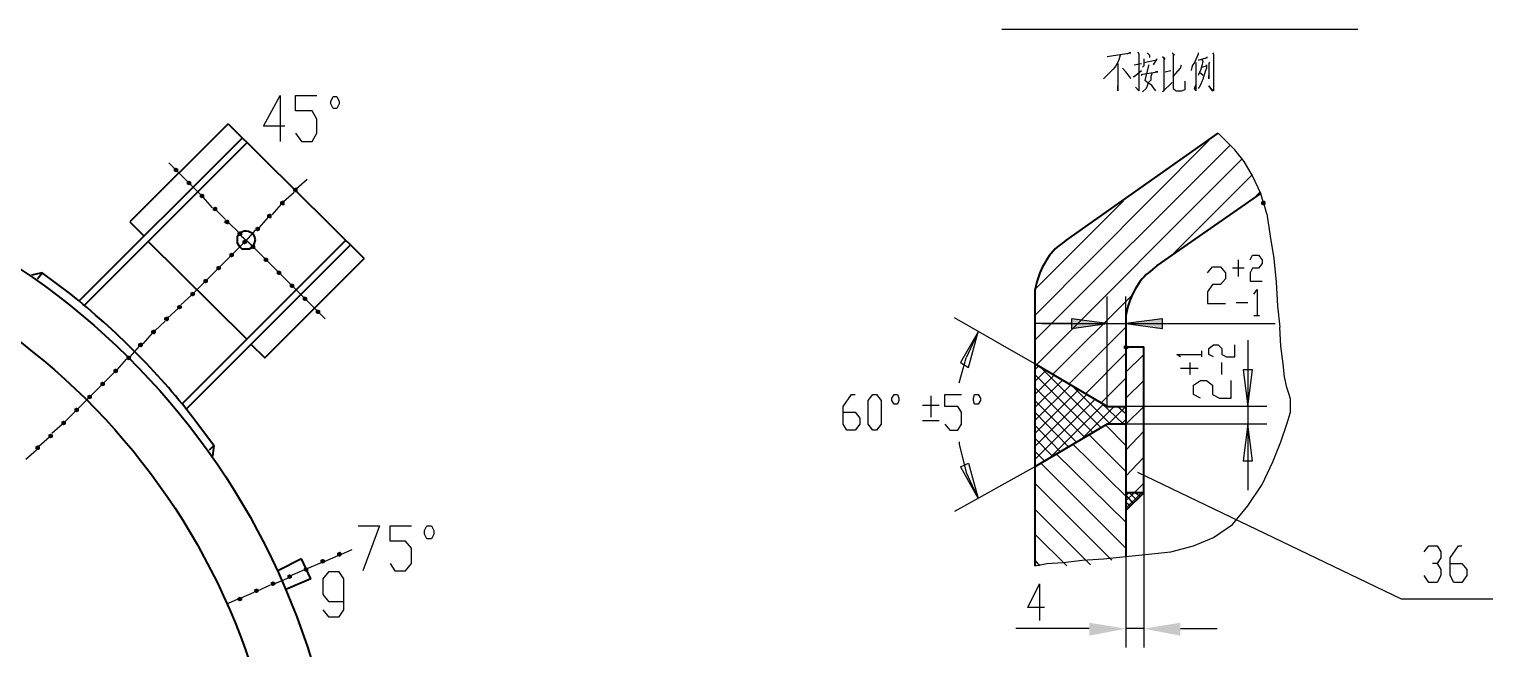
# Model space of a CAD drawing. Header units: millimetres. Extents: x 0 to 822, y 14 to 1153.
# Drawn here: x 317 to 539.6, y 308.3 to 402.6 of the extents above; entities that cross this region are included whole.
import ezdxf

# ---------------------------------------------------------------- set-up
doc = ezdxf.new("R2010")
doc.units = ezdxf.units.MM
doc.layers.add('1', color=7, linetype='Continuous')

msp = doc.modelspace()

# ---------------------------------------------------------------- hatches: boundary and pattern name
h = msp.add_hatch(color=0)
h.dxf.hatch_style = 2
h.paths.add_polyline_path([(339.3, 380.841732), (338.94, 381.021732), (338.94, 381.381732), (339.3, 381.561732), (339.66, 381.381732), (339.66, 381.021732)])
h = msp.add_hatch(color=0)
h.dxf.hatch_style = 2
h.paths.add_polyline_path([(341.28, 378.861732), (340.92, 379.041732), (340.92, 379.401732), (341.28, 379.581732), (341.64, 379.401732), (341.64, 379.041732)])
h = msp.add_hatch(color=0)
h.dxf.hatch_style = 2
h.paths.add_polyline_path([(343.26, 376.881732), (342.9, 377.061732), (342.9, 377.421732), (343.26, 377.601732), (343.62, 377.421732), (343.62, 377.061732)])
h = msp.add_hatch(color=0)
h.dxf.hatch_style = 2
h.paths.add_polyline_path([(355.5, 375.801732), (355.14, 375.981732), (355.14, 376.341732), (355.5, 376.521732), (355.68, 376.521732), (355.86, 376.341732), (355.86, 375.981732), (355.68, 375.801732)])
h = msp.add_hatch(color=0)
h.dxf.hatch_style = 2
h.paths.add_polyline_path([(357.48, 377.781732), (357.12, 377.961732), (357.12, 378.321732), (357.48, 378.501732), (357.66, 378.501732), (357.84, 378.321732), (357.84, 377.961732), (357.66, 377.781732)])
h = msp.add_hatch(color=0)
h.dxf.hatch_style = 2
h.paths.add_polyline_path([(504.72, 375.801732), (504.36, 375.981732), (504.36, 376.341732), (504.72, 376.521732), (504.9, 376.521732), (505.08, 376.341732), (505.08, 375.981732), (504.9, 375.801732)])
h = msp.add_hatch(color=0)
h.dxf.hatch_style = 2
h.paths.add_polyline_path([(345.24, 374.901732), (344.88, 375.081732), (344.88, 375.441732), (345.24, 375.621732), (345.6, 375.441732), (345.6, 375.081732)])
h = msp.add_hatch(color=0)
h.dxf.hatch_style = 2
h.paths.add_polyline_path([(353.52, 373.821732), (353.16, 374.001732), (353.16, 374.361732), (353.52, 374.541732), (353.7, 374.541732), (353.88, 374.361732), (353.88, 374.001732), (353.7, 373.821732)])
h = msp.add_hatch(color=0)
h.dxf.hatch_style = 2
h.paths.add_polyline_path([(347.04, 372.921732), (346.68, 373.101732), (346.68, 373.461732), (347.04, 373.641732), (347.22, 373.641732), (347.4, 373.461732), (347.4, 373.101732), (347.22, 372.921732)])
h = msp.add_hatch(color=0)
h.dxf.hatch_style = 2
h.paths.add_polyline_path([(351.72, 371.841732), (351.36, 372.021732), (351.36, 372.381732), (351.72, 372.561732), (352.08, 372.381732), (352.08, 372.021732)])
h = msp.add_hatch(color=0)
h.dxf.hatch_style = 2
h.paths.add_polyline_path([(349.02, 371.121732), (348.66, 371.301732), (348.66, 371.661732), (349.02, 371.841732), (349.2, 371.841732), (349.38, 371.661732), (349.38, 371.301732), (349.2, 371.121732)])
h = msp.add_hatch(color=0)
h.dxf.hatch_style = 2
h.paths.add_polyline_path([(349.74, 369.861732), (349.38, 370.041732), (349.38, 370.401732), (349.74, 370.581732), (350.1, 370.401732), (350.1, 370.041732)])
h = msp.add_hatch(color=0)
h.dxf.hatch_style = 2
h.paths.add_polyline_path([(351, 369.141732), (350.64, 369.321732), (350.64, 369.681732), (351, 369.861732), (351.18, 369.861732), (351.36, 369.681732), (351.36, 369.321732), (351.18, 369.141732)])
h = msp.add_hatch(color=0)
h.dxf.hatch_style = 2
h.paths.add_polyline_path([(347.76, 367.881732), (347.4, 368.061732), (347.4, 368.421732), (347.76, 368.601732), (348.12, 368.421732), (348.12, 368.061732)])
h = msp.add_hatch(color=0)
h.dxf.hatch_style = 2
h.paths.add_polyline_path([(352.98, 367.161732), (352.62, 367.341732), (352.62, 367.701732), (352.98, 367.881732), (353.34, 367.701732), (353.34, 367.341732)])
h = msp.add_hatch(color=0)
h.dxf.hatch_style = 2
h.paths.add_polyline_path([(345.78, 365.901732), (345.42, 366.081732), (345.42, 366.441732), (345.78, 366.621732), (346.14, 366.441732), (346.14, 366.081732)])
h = msp.add_hatch(color=0)
h.dxf.hatch_style = 2
h.paths.add_polyline_path([(354.96, 365.181732), (354.6, 365.361732), (354.6, 365.721732), (354.96, 365.901732), (355.32, 365.721732), (355.32, 365.361732)])
h = msp.add_hatch(color=0)
h.dxf.hatch_style = 2
h.paths.add_polyline_path([(343.8, 363.921732), (343.44, 364.101732), (343.44, 364.461732), (343.8, 364.641732), (344.16, 364.461732), (344.16, 364.101732)])
h = msp.add_hatch(color=0)
h.dxf.hatch_style = 2
h.paths.add_polyline_path([(356.94, 363.201732), (356.58, 363.381732), (356.58, 363.741732), (356.94, 363.921732), (357.3, 363.741732), (357.3, 363.381732)])
h = msp.add_hatch(color=0)
h.dxf.hatch_style = 2
h.paths.add_polyline_path([(341.82, 361.941732), (341.46, 362.121732), (341.46, 362.481732), (341.82, 362.661732), (342.18, 362.481732), (342.18, 362.121732)])
h = msp.add_hatch(color=0)
h.dxf.hatch_style = 2
h.paths.add_polyline_path([(358.92, 361.221732), (358.56, 361.401732), (358.56, 361.761732), (358.92, 361.941732), (359.28, 361.761732), (359.28, 361.401732)])
h = msp.add_hatch(color=0)
h.dxf.hatch_style = 2
h.paths.add_polyline_path([(337.86, 358.161732), (337.5, 358.341732), (337.5, 358.701732), (337.86, 358.881732), (338.04, 358.881732), (338.22, 358.701732), (338.22, 358.341732), (338.04, 358.161732)])
h = msp.add_hatch(color=0)
h.dxf.hatch_style = 2
h.paths.add_polyline_path([(339.84, 359.961732), (339.48, 360.141732), (339.48, 360.501732), (339.84, 360.681732), (340.2, 360.501732), (340.2, 360.141732)])
h = msp.add_hatch(color=0)
h.dxf.hatch_style = 2
h.paths.add_polyline_path([(360.9, 359.241732), (360.54, 359.421732), (360.54, 359.781732), (360.9, 359.961732), (361.26, 359.781732), (361.26, 359.421732)])
h = msp.add_hatch(color=0)
h.dxf.hatch_style = 2
h.paths.add_polyline_path([(475.56, 358.701732), (475.56, 356.901732), (480.96, 357.801732)])
h = msp.add_hatch(color=0)
h.dxf.hatch_style = 2
h.paths.add_polyline_path([(489.42, 358.701732), (489.42, 356.901732), (483.84, 357.801732)])
h = msp.add_hatch(color=0)
h.dxf.hatch_style = 2
h.paths.add_polyline_path([(335.88, 356.181732), (335.52, 356.361732), (335.52, 356.721732), (335.88, 356.901732), (336.06, 356.901732), (336.24, 356.721732), (336.24, 356.361732), (336.06, 356.181732)])
h = msp.add_hatch(color=0)
h.dxf.hatch_style = 2
h.paths.add_polyline_path([(333.9, 354.201732), (333.54, 354.381732), (333.54, 354.741732), (333.9, 354.921732), (334.08, 354.921732), (334.26, 354.741732), (334.26, 354.381732), (334.08, 354.201732)])
h = msp.add_hatch(color=0)
h.dxf.hatch_style = 2
h.paths.add_polyline_path([(483.84, 353.841732), (483.48, 354.021732), (483.48, 354.381732), (483.84, 354.561732), (484.2, 354.381732), (484.2, 354.021732)])
h = msp.add_hatch(color=0)
h.dxf.hatch_style = 2
h.paths.add_polyline_path([(332.1, 352.221732), (331.74, 352.401732), (331.74, 352.761732), (332.1, 352.941732), (332.46, 352.761732), (332.46, 352.401732)])
h = msp.add_hatch(color=0)
h.dxf.hatch_style = 2
h.paths.add_polyline_path([(330.12, 350.241732), (329.76, 350.421732), (329.76, 350.781732), (330.12, 350.961732), (330.48, 350.781732), (330.48, 350.421732)])
h = msp.add_hatch(color=0)
h.dxf.hatch_style = 2
h.paths.add_polyline_path([(328.14, 348.261732), (327.78, 348.441732), (327.78, 348.801732), (328.14, 348.981732), (328.5, 348.801732), (328.5, 348.441732)])
h = msp.add_hatch(color=0)
h.dxf.hatch_style = 2
h.paths.add_polyline_path([(326.16, 346.281732), (325.8, 346.461732), (325.8, 346.821732), (326.16, 347.001732), (326.52, 346.821732), (326.52, 346.461732)])
h = msp.add_hatch(color=0)
h.dxf.hatch_style = 2
h.paths.add_polyline_path([(322.2, 342.321732), (321.84, 342.501732), (321.84, 342.861732), (322.2, 343.041732), (322.56, 342.861732), (322.56, 342.501732)])
h = msp.add_hatch(color=0)
h.dxf.hatch_style = 2
h.paths.add_polyline_path([(324.18, 344.301732), (323.82, 344.481732), (323.82, 344.841732), (324.18, 345.021732), (324.54, 344.841732), (324.54, 344.481732)])
h = msp.add_hatch(color=0)
h.dxf.hatch_style = 2
h.paths.add_polyline_path([(320.22, 340.341732), (319.86, 340.521732), (319.86, 340.881732), (320.22, 341.061732), (320.58, 340.881732), (320.58, 340.521732)])
h = msp.add_hatch(color=0)
h.dxf.hatch_style = 2
h.paths.add_polyline_path([(318.24, 338.541732), (317.88, 338.721732), (317.88, 339.081732), (318.24, 339.261732), (318.42, 339.261732), (318.6, 339.081732), (318.6, 338.721732), (318.42, 338.541732)])
h = msp.add_hatch(color=0)
h.dxf.hatch_style = 2
h.paths.add_polyline_path([(364.14, 322.341732), (363.78, 322.521732), (363.78, 322.881732), (364.14, 323.061732), (364.32, 323.061732), (364.5, 322.881732), (364.5, 322.521732), (364.32, 322.341732)])
h = msp.add_hatch(color=0)
h.dxf.hatch_style = 2
h.paths.add_polyline_path([(359.1, 320.001732), (358.74, 320.181732), (358.74, 320.541732), (359.1, 320.721732), (359.46, 320.541732), (359.46, 320.181732)])
h = msp.add_hatch(color=0)
h.dxf.hatch_style = 2
h.paths.add_polyline_path([(361.62, 321.261732), (361.26, 321.441732), (361.26, 321.801732), (361.62, 321.981732), (361.98, 321.801732), (361.98, 321.441732)])
h = msp.add_hatch(color=0)
h.dxf.hatch_style = 2
h.paths.add_polyline_path([(354.06, 317.841732), (353.7, 318.021732), (353.7, 318.381732), (354.06, 318.561732), (354.42, 318.381732), (354.42, 318.021732)])
h = msp.add_hatch(color=0)
h.dxf.hatch_style = 2
h.paths.add_polyline_path([(356.58, 318.921732), (356.22, 319.101732), (356.22, 319.461732), (356.58, 319.641732), (356.94, 319.461732), (356.94, 319.101732)])
h = msp.add_hatch(color=0)
h.dxf.hatch_style = 2
h.paths.add_polyline_path([(349.02, 315.501732), (348.66, 315.681732), (348.66, 316.041732), (349.02, 316.221732), (349.38, 316.041732), (349.38, 315.681732)])
h = msp.add_hatch(color=0)
h.dxf.hatch_style = 2
h.paths.add_polyline_path([(351.54, 316.761732), (351.18, 316.941732), (351.18, 317.301732), (351.54, 317.481732), (351.9, 317.301732), (351.9, 316.941732)])
h = msp.add_hatch(color=0)
h.dxf.hatch_style = 2
h.paths.add_polyline_path([(478.26, 312.261732), (478.26, 310.281732), (483.84, 311.361732)])
h = msp.add_hatch(color=0)
h.dxf.hatch_style = 2
h.paths.add_polyline_path([(492.12, 312.261732), (492.12, 310.281732), (486.54, 311.361732)])

# ---------------------------------------------------------------- linework, layer by layer
at = {"layer": '1', "color": 0, "lineweight": 25}
for points in [[(464.94, 402.621732), (519.12, 402.621732)], [(480.96, 398.481732), (484.56, 399.021732), (484.38, 399.021732), (484.02, 398.841732)], [(485.64, 399.201732), (485.82, 398.841732), (485.82, 398.841732), (485.82, 393.621732), (485.82, 393.261732), (485.82, 393.261732), (485.28, 393.801732), (485.82, 393.261732)], [(487.08, 399.021732), (487.44, 398.661732), (487.44, 398.481732), (487.44, 398.301732)], [(490.86, 399.021732), (491.22, 398.661732), (491.04, 398.841732), (491.04, 393.621732), (491.22, 393.441732), (491.4, 393.261732), (491.76, 393.261732), (492.3, 393.261732), (492.84, 393.441732), (492.84, 393.441732), (492.84, 394.701732)], [(494.82, 399.021732), (494.82, 398.841732), (494.28, 397.581732), (493.92, 397.041732), (493.74, 396.321732)], [(496.98, 399.021732), (497.16, 398.841732), (497.16, 398.661732), (497.16, 393.261732), (496.98, 393.261732), (496.44, 393.981732), (496.98, 393.261732), (497.16, 393.441732)], [(482.58, 397.401732), (482.58, 397.041732), (482.58, 393.441732), (482.58, 393.261732), (482.58, 393.621732), (482.58, 393.981732)], [(484.56, 395.061732), (484.38, 395.421732), (483.84, 396.141732), (483.3, 396.681732)], [(485.1, 397.221732), (486.18, 397.401732)], [(486.54, 398.121732), (486.54, 397.581732), (486.54, 397.221732), (486.54, 397.041732), (486.36, 396.861732)], [(486.54, 397.581732), (488.52, 397.941732), (488.52, 398.121732), (487.98, 397.221732)], [(489.42, 398.481732), (489.78, 398.121732), (489.6, 398.301732), (489.6, 393.261732), (489.42, 393.081732), (490.86, 394.521732)], [(491.04, 395.421732), (492.12, 396.681732), (492.3, 397.221732)], [(494.46, 397.581732), (494.46, 393.261732), (494.28, 393.621732), (494.28, 393.621732), (494.46, 394.161732)], [(494.82, 397.941732), (495, 397.941732), (495, 397.941732), (496.26, 398.301732), (496.08, 398.301732), (495.9, 398.121732)], [(495.36, 397.941732), (495.54, 397.761732), (495.36, 397.041732), (495.18, 396.321732), (495, 395.961732), (494.82, 395.601732)], [(496.44, 397.581732), (496.62, 397.581732), (496.44, 397.401732), (496.44, 395.061732), (496.44, 395.601732)], [(484.92, 395.421732), (485.1, 395.421732), (486.18, 396.321732)], [(486.18, 395.781732), (486.18, 395.601732), (486.36, 395.781732), (488.7, 396.141732), (488.52, 396.141732), (488.34, 396.141732)], [(487.8, 395.961732), (487.62, 395.421732), (487.62, 394.881732), (487.26, 394.521732), (487.08, 393.981732), (486.9, 393.621732), (486.36, 393.081732)], [(489.78, 396.141732), (490.68, 396.321732)], [(495, 396.141732), (495.36, 395.781732), (495.54, 395.601732)], [(355.86, 387.861732), (352.62, 387.861732), (355.14, 392.541732), (355.14, 385.521732)], [(357.48, 386.781732), (358.38, 385.521732), (360, 385.521732), (360.72, 386.781732), (360.72, 388.941732), (360, 390.201732), (357.48, 390.201732), (357.48, 392.541732), (360.72, 392.541732)], [(363.78, 392.361732), (364.14, 391.641732), (364.14, 391.281732), (363.78, 390.561732), (363.24, 390.561732), (362.88, 391.281732), (362.88, 391.641732), (363.24, 392.361732), (363.78, 392.361732)], [(469.98, 359.061732), (496.44, 385.701732)], [(498.96, 385.701732), (497.88, 386.781732)], [(501.84, 382.461732), (500.4, 384.261732), (498.96, 385.701732)], [(469.98, 355.281732), (499.68, 384.981732)], [(339.12, 381.381732), (338.22, 382.281732)], [(341.1, 379.401732), (339.48, 381.021732)], [(501.48, 382.821732), (470.16, 351.501732)], [(504.36, 377.601732), (503.1, 380.301732), (501.84, 382.461732)], [(343.08, 377.421732), (341.46, 379.041732)], [(359.28, 379.761732), (357.66, 378.321732)], [(490.68, 368.061732), (503.1, 380.481732)], [(344.88, 375.441732), (343.44, 377.061732)], [(357.3, 377.781732), (355.68, 376.341732)], [(470.16, 363.201732), (483.48, 376.521732)], [(503.64, 377.241732), (504.18, 377.781732)], [(504.72, 376.341732), (504.36, 377.601732)], [(346.86, 373.641732), (345.42, 375.081732)], [(355.32, 375.981732), (353.88, 374.361732)], [(505.26, 374.541732), (504.9, 375.801732)], [(505.26, 374.541732), (505.8, 371.121732), (506.34, 367.701732)], [(348.84, 371.661732), (347.4, 373.101732)], [(351.36, 372.021732), (349.92, 370.401732)], [(353.34, 374.001732), (351.9, 372.381732)], [(349.56, 370.041732), (347.94, 368.421732)], [(350.82, 369.681732), (349.2, 371.121732)], [(347.58, 368.061732), (345.96, 366.441732)], [(352.8, 367.701732), (351.18, 369.321732)], [(500.94, 365.001732), (500.94, 367.521732)], [(502.74, 367.521732), (503.1, 368.241732), (504, 368.241732), (504.54, 367.521732), (504.54, 366.981732), (504, 366.261732), (503.1, 366.261732), (502.74, 365.541732), (502.74, 364.281732), (504.54, 364.281732)], [(506.34, 367.701732), (506.7, 364.101732), (506.88, 360.501732), (507.24, 357.261732)], [(345.6, 366.081732), (343.98, 364.461732)], [(354.78, 365.721732), (353.16, 367.341732)], [(356.76, 363.741732), (355.14, 365.361732)], [(496.26, 365.541732), (496.98, 366.441732), (498.24, 366.441732), (498.96, 365.541732), (498.96, 364.641732), (498.24, 363.741732), (496.98, 363.741732), (496.26, 362.661732), (496.26, 360.861732), (498.96, 360.861732)], [(501.84, 366.261732), (500.04, 366.261732)], [(343.62, 364.101732), (342, 362.481732)], [(358.74, 361.761732), (357.12, 363.381732)], [(503.28, 362.301732), (503.82, 363.021732), (503.82, 359.061732)], [(341.64, 362.121732), (340.02, 360.681732)], [(360.72, 359.781732), (359.1, 361.401732)], [(484.92, 362.301732), (472.68, 350.061732)], [(480.96, 345.201732), (480.96, 361.941732)], [(483.84, 356.361732), (483.84, 361.941732)], [(500.58, 361.041732), (502.38, 361.041732)], [(339.66, 360.141732), (338.04, 358.701732)], [(361.98, 358.521732), (361.08, 359.421732)], [(469.98, 351.681732), (457.74, 358.701732)], [(475.56, 357.081732), (480.96, 357.801732), (475.56, 358.521732), (475.56, 357.081732)], [(480.96, 345.201732), (480.96, 360.501732)], [(483.84, 345.201732), (483.84, 360.501732)], [(489.42, 358.521732), (483.84, 357.801732), (489.42, 357.081732), (489.42, 358.521732)], [(503.28, 359.061732), (504.18, 359.061732)], [(335.7, 356.361732), (334.26, 354.741732)], [(337.68, 358.161732), (336.06, 356.721732)], [(461.34, 356.541732), (458.64, 351.861732)], [(461.34, 356.541732), (459.54, 352.581732)], [(459.9, 351.141732), (461.34, 356.541732)], [(475.56, 357.801732), (469.98, 357.801732)], [(471.06, 357.801732), (504.36, 357.801732)], [(483.84, 357.261732), (475.2, 348.621732)], [(480.96, 357.801732), (483.84, 357.801732)], [(489.42, 357.801732), (506.52, 357.801732)], [(507.42, 354.381732), (507.24, 357.261732)], [(333.72, 354.381732), (332.28, 352.761732)], [(497.16, 352.761732), (496.44, 353.121732), (496.44, 354.021732), (497.16, 354.561732), (497.88, 354.561732), (498.42, 354.021732), (498.42, 353.121732), (499.14, 352.761732), (500.4, 352.761732), (500.4, 354.561732)], [(502.38, 355.281732), (502.38, 332.421732)], [(507.96, 349.701732), (507.78, 351.681732), (507.42, 354.381732)], [(331.74, 352.401732), (330.3, 350.781732)], [(458.46, 348.801732), (459.54, 352.581732)], [(458.64, 351.861732), (459.9, 351.141732)], [(469.98, 352.761732), (469.98, 351.681732)], [(483.84, 353.301732), (477.72, 347.181732)], [(483.84, 350.421732), (486.54, 353.121732)], [(483.84, 347.001732), (483.84, 352.221732)], [(492.12, 352.761732), (491.58, 353.121732), (495.36, 353.121732)], [(493.56, 351.861732), (493.56, 350.061732)], [(495.36, 352.761732), (495.36, 353.661732)], [(498.42, 350.061732), (498.42, 351.861732)], [(329.94, 350.421732), (328.32, 348.801732)], [(469.98, 350.781732), (470.52, 351.321732)], [(469.98, 348.981732), (471.6, 350.601732)], [(469.98, 350.061732), (478.8, 341.241732)], [(469.98, 347.001732), (472.86, 349.881732)], [(470.88, 351.141732), (480.06, 341.961732)], [(494.82, 350.961732), (492.12, 350.961732)], [(501.66, 350.781732), (502.38, 345.201732), (503.1, 350.781732), (501.66, 350.781732)], [(508.32, 348.081732), (507.96, 349.701732)], [(327.96, 348.441732), (326.34, 346.821732)], [(469.98, 345.021732), (474.12, 349.161732)], [(469.98, 343.041732), (475.38, 348.441732)], [(469.98, 348.081732), (477.54, 340.521732)], [(469.98, 341.061732), (476.64, 347.721732)], [(475.56, 348.441732), (481.5, 342.501732)], [(483.84, 349.521732), (480.06, 345.741732)], [(483.84, 346.461732), (486.54, 349.161732)], [(495.18, 346.461732), (494.1, 347.001732), (494.1, 348.441732), (495.18, 349.161732), (496.08, 349.161732), (496.98, 348.441732), (496.98, 347.001732), (498.06, 346.461732), (499.86, 346.461732), (499.86, 349.161732)], [(508.86, 346.281732), (508.68, 347.001732), (508.32, 348.081732)], [(325.98, 346.461732), (324.36, 344.841732)], [(440.82, 344.301732), (442.62, 344.301732), (443.34, 343.401732), (443.34, 342.501732), (442.62, 341.601732), (441.36, 341.601732), (440.82, 342.501732), (440.82, 345.201732), (442.08, 347.001732), (442.62, 347.001732)], [(445.32, 341.601732), (444.6, 342.501732), (444.6, 346.101732), (445.32, 347.001732), (445.86, 347.001732), (446.58, 346.101732), (446.58, 342.501732), (445.86, 341.601732), (445.32, 341.601732)], [(449.1, 347.001732), (449.28, 346.461732), (449.28, 346.101732), (449.1, 345.561732), (448.56, 345.561732), (448.2, 346.101732), (448.2, 346.461732), (448.56, 347.001732), (449.1, 347.001732)], [(452.88, 345.381732), (455.4, 345.381732)], [(454.14, 346.821732), (454.14, 343.581732)], [(456.3, 342.501732), (457.02, 341.601732), (458.28, 341.601732), (458.82, 342.501732), (458.82, 344.301732), (458.28, 345.201732), (456.3, 345.201732), (456.3, 347.001732), (458.82, 347.001732)], [(461.34, 347.001732), (461.7, 346.461732), (461.7, 346.101732), (461.34, 345.561732), (460.8, 345.561732), (460.62, 346.101732), (460.62, 346.461732), (460.8, 347.001732), (461.34, 347.001732)], [(469.98, 339.081732), (477.9, 347.001732)], [(469.98, 337.101732), (479.16, 346.281732)], [(469.98, 346.101732), (476.28, 339.801732)], [(472.14, 337.281732), (480.42, 345.561732)], [(476.82, 339.981732), (482.04, 345.201732)], [(480.06, 345.741732), (483.48, 342.501732)], [(481.14, 342.501732), (483.84, 345.201732)], [(482.58, 345.201732), (483.84, 344.121732)], [(483.84, 342.501732), (486.54, 345.201732)], [(505.26, 345.201732), (483.84, 345.201732)], [(504.54, 333.321732), (506.16, 336.741732), (507.42, 339.801732), (508.32, 342.501732), (508.86, 344.301732), (508.86, 345.381732)], [(508.86, 345.381732), (508.86, 346.281732)], [(324, 344.481732), (322.38, 342.861732)], [(452.88, 343.041732), (455.4, 343.041732)], [(469.98, 344.301732), (475.02, 339.081732)], [(483.12, 342.501732), (483.84, 343.221732)], [(322.02, 342.501732), (320.4, 341.061732)], [(469.98, 342.321732), (473.76, 338.361732)], [(483.84, 335.301732), (478.26, 340.881732)], [(483.84, 339.261732), (480.78, 342.321732)], [(505.26, 342.501732), (483.84, 342.501732)], [(483.84, 338.541732), (486.54, 341.421732)], [(503.1, 336.921732), (502.38, 342.501732), (501.66, 336.921732), (503.1, 336.921732)], [(318.06, 338.541732), (316.44, 337.101732)], [(320.04, 340.521732), (318.42, 339.081732)], [(458.46, 339.801732), (458.46, 339.441732), (459.54, 335.121732), (461.34, 331.161732)], [(469.98, 340.341732), (472.68, 337.641732)], [(483.84, 331.521732), (475.74, 339.441732)], [(458.64, 336.021732), (459.9, 336.561732), (461.34, 331.161732)], [(469.98, 338.361732), (471.42, 336.921732)], [(483.84, 323.601732), (470.88, 336.561732)], [(483.84, 327.561732), (473.22, 338.001732)], [(483.84, 334.581732), (486.54, 337.461732)], [(469.98, 336.021732), (457.74, 329.181732)], [(458.64, 336.021732), (461.34, 331.161732)], [(469.98, 335.121732), (469.98, 336.021732)], [(525.78, 315.861732), (485.64, 335.121732)], [(469.98, 333.501732), (481.68, 321.801732)], [(483.84, 329.721732), (486.18, 332.061732)], [(483.84, 330.801732), (485.1, 332.061732)], [(483.84, 331.701732), (484.2, 332.061732)], [(483.84, 332.061732), (483.84, 308.481732)], [(484.38, 332.061732), (485.46, 330.981732)], [(485.1, 332.061732), (486.54, 333.501732)], [(485.28, 332.061732), (486, 331.521732)], [(486.36, 332.061732), (486.36, 331.881732)], [(486.54, 332.061732), (486.54, 308.481732)], [(502.38, 330.081732), (504.54, 333.321732)], [(469.98, 329.541732), (478.44, 321.081732)], [(480.42, 321.981732), (483.84, 322.341732), (487.26, 322.701732), (490.68, 323.061732), (494.1, 323.961732), (497.16, 325.221732), (500.04, 327.201732), (502.38, 330.081732)], [(483.84, 331.701732), (484.92, 330.441732)], [(483.84, 330.621732), (484.56, 330.081732)], [(483.84, 329.721732), (484.02, 329.541732)], [(367.02, 327.021732), (370.26, 327.021732), (367.74, 320.181732)], [(371.88, 321.261732), (372.6, 320.181732), (374.22, 320.181732), (375.12, 321.261732), (375.12, 323.601732), (374.22, 324.681732), (371.88, 324.681732), (371.88, 327.021732), (375.12, 327.021732)], [(378.18, 327.021732), (378.54, 326.301732), (378.54, 325.761732), (378.18, 325.041732), (377.46, 325.041732), (377.1, 325.761732), (377.1, 326.301732), (377.46, 327.021732), (378.18, 327.021732)], [(469.98, 325.761732), (474.84, 320.901732)], [(364.5, 322.701732), (366.12, 323.421732)], [(529.2, 323.061732), (529.92, 323.961732), (531.18, 323.961732), (531.72, 323.061732), (531.72, 322.161732), (531.18, 321.261732), (530.46, 321.261732)], [(533.16, 321.261732), (534.96, 321.261732), (535.68, 320.361732), (535.68, 319.461732), (534.96, 318.381732), (533.7, 318.381732), (533.16, 319.461732), (533.16, 322.161732), (534.42, 323.961732), (534.96, 323.961732)], [(359.28, 320.541732), (361.44, 321.441732)], [(361.98, 321.621732), (363.96, 322.521732)], [(469.98, 321.801732), (470.7, 320.901732)], [(469.98, 320.901732), (471.78, 321.261732), (474.3, 321.441732)], [(474.3, 321.441732), (477.18, 321.801732), (480.42, 321.981732)], [(531.18, 321.261732), (531.72, 320.361732), (531.72, 319.461732), (531.18, 318.381732), (529.92, 318.381732), (529.2, 319.461732)], [(354.24, 318.201732), (356.4, 319.101732)], [(356.76, 319.461732), (358.92, 320.361732)], [(361.62, 314.241732), (362.52, 313.161732), (364.14, 313.161732), (364.86, 314.241732), (364.86, 318.921732), (364.14, 320.001732), (362.52, 320.001732), (361.62, 318.921732), (361.62, 316.581732), (362.52, 315.501732), (364.86, 315.501732)], [(349.2, 316.041732), (351.18, 316.941732)], [(351.72, 317.121732), (353.7, 318.021732)], [(471.42, 314.601732), (468.9, 314.601732), (470.7, 318.201732), (470.7, 312.621732)], [(347.04, 315.141732), (348.66, 315.861732)], [(539.64, 315.861732), (525.78, 315.861732)], [(478.26, 311.361732), (467.1, 311.361732)], [(486.54, 311.361732), (483.84, 311.361732)], [(492.12, 311.361732), (497.7, 311.361732)]]:
    msp.add_lwpolyline(points, dxfattribs=at)
at = {"layer": '1', "color": 0, "lineweight": 40}
for points in [[(347.22, 388.221732), (332.28, 373.281732)], [(347.22, 388.221732), (367.92, 367.701732)], [(349.38, 386.061732), (324.54, 361.221732)], [(350.1, 385.341732), (325.26, 360.501732)], [(474.66, 370.401732), (497.88, 386.781732)], [(488.52, 366.621732), (504.36, 377.601732)], [(332.28, 373.281732), (334.44, 371.121732)], [(334.98, 370.401732), (350.1, 355.461732)], [(365.04, 370.401732), (340.2, 345.561732)], [(365.76, 369.681732), (340.92, 344.841732)], [(350.64, 354.741732), (352.8, 352.581732), (367.92, 367.701732)], [(318.24, 364.641732), (318.96, 365.541732), (317.34, 365.181732)], [(469.98, 361.401732), (469.98, 320.901732)], [(483.84, 357.441732), (483.84, 340.701732)], [(486.54, 332.061732), (486.54, 354.201732), (483.84, 354.201732)], [(480.96, 345.201732), (469.98, 351.681732)], [(480.96, 345.201732), (483.84, 345.201732)], [(483.84, 345.201732), (483.84, 322.341732)], [(480.96, 342.501732), (469.98, 336.021732)], [(483.84, 342.501732), (480.96, 342.501732)], [(345.06, 339.261732), (344.34, 338.541732)], [(345.06, 339.261732), (344.88, 337.641732)], [(486.54, 332.061732), (483.84, 332.061732)], [(486.54, 332.061732), (483.84, 329.361732)], [(358.38, 321.981732), (354.78, 320.181732)], [(359.82, 318.921732), (358.38, 321.981732)], [(359.82, 318.921732), (356.04, 317.301732)]]:
    msp.add_lwpolyline(points, dxfattribs=at)
at = {"layer": '1', "color": 0, "lineweight": 25}
for points, knots in [([(482.94, 398.661732), (482.94, 398.661732), (482.76, 397.941732), (482.76, 397.941732), (482.22, 396.681732), (481.68, 396.321732), (480.78, 395.421732), (480.78, 395.421732), (480.42, 395.061732), (480.42, 395.061732)], [0, 0, 0, 0, 1, 1, 1, 2, 2, 2, 3, 3, 3, 3]), ([(487.26, 397.221732), (487.26, 397.221732), (487.26, 397.041732), (487.26, 397.041732), (487.26, 397.041732), (486.72, 394.881732), (486.72, 394.881732), (486.72, 394.881732), (486.9, 394.701732), (486.9, 394.701732), (487.8, 394.161732), (487.62, 394.161732), (488.16, 393.441732), (488.16, 393.441732), (488.34, 393.261732), (488.34, 393.261732)], [0, 0, 0, 0, 1, 1, 1, 2, 2, 2, 3, 3, 3, 4, 4, 4, 5, 5, 5, 5]), ([(495.36, 396.861732), (495.36, 396.861732), (496.08, 397.041732), (496.08, 397.041732), (496.08, 397.041732), (496.08, 397.221732), (496.08, 397.221732), (496.08, 397.221732), (496.08, 396.681732), (496.08, 396.681732), (495.54, 395.241732), (495.72, 395.241732), (495, 393.801732), (495, 393.801732), (494.82, 393.621732), (494.82, 393.621732)], [0, 0, 0, 0, 1, 1, 1, 2, 2, 2, 3, 3, 3, 4, 4, 4, 5, 5, 5, 5])]:
    msp.add_open_spline(points, degree=3, knots=knots, dxfattribs=at)
at = {"layer": '1', "color": 0, "lineweight": 40}
for points, knots in [([(364.86, 274.101732), (364.86, 274.101732), (364.68, 279.141732), (364.68, 279.141732), (364.68, 279.141732), (364.32, 284.181732), (364.32, 284.181732), (364.32, 284.181732), (363.78, 289.401732), (363.78, 289.401732), (356.22, 342.321732), (312.3, 382.281732), (259.02, 384.801732), (259.02, 384.801732), (253.8, 384.981732), (253.8, 384.981732), (253.8, 384.981732), (248.76, 384.801732), (248.76, 384.801732), (193.32, 382.281732), (148.32, 339.441732), (143.28, 284.181732), (143.28, 284.181732), (142.92, 279.141732), (142.92, 279.141732), (142.92, 279.141732), (142.92, 274.101732), (142.92, 274.101732), (142.92, 274.101732), (142.92, 268.881732), (142.92, 268.881732), (142.92, 268.881732), (143.28, 263.841732), (143.28, 263.841732), (148.14, 210.561732), (190.44, 168.441732), (243.54, 163.581732), (243.54, 163.581732), (248.76, 163.221732), (248.76, 163.221732), (248.76, 163.221732), (253.8, 163.041732), (253.8, 163.041732), (309.24, 163.221732), (356.04, 203.901732), (363.78, 258.621732), (363.78, 258.621732), (364.32, 263.841732), (364.32, 263.841732), (364.32, 263.841732), (364.68, 268.881732), (364.68, 268.881732), (364.68, 268.881732), (364.86, 274.101732), (364.86, 274.101732)], [0, 0, 0, 0, 1, 1, 1, 2, 2, 2, 3, 3, 3, 4, 4, 4, 5, 5, 5, 6, 6, 6, 7, 7, 7, 8, 8, 8, 9, 9, 9, 10, 10, 10, 11, 11, 11, 12, 12, 12, 13, 13, 13, 14, 14, 14, 15, 15, 15, 16, 16, 16, 17, 17, 17, 18, 18, 18, 18]), ([(355.68, 274.101732), (355.68, 274.101732), (355.68, 278.781732), (355.68, 278.781732), (355.68, 278.781732), (355.32, 283.641732), (355.32, 283.641732), (355.32, 283.641732), (354.78, 288.501732), (354.78, 288.501732), (347.58, 336.921732), (307.62, 373.281732), (258.84, 375.621732), (258.84, 375.621732), (253.98, 375.801732), (253.98, 375.801732), (253.98, 375.801732), (249.12, 375.621732), (249.12, 375.621732), (198.54, 373.101732), (157.68, 334.221732), (152.82, 283.641732), (152.82, 283.641732), (152.46, 278.781732), (152.46, 278.781732), (152.46, 278.781732), (152.28, 274.101732), (152.28, 274.101732), (152.28, 274.101732), (152.46, 269.241732), (152.46, 269.241732), (152.46, 269.241732), (152.82, 264.381732), (152.82, 264.381732), (157.5, 215.781732), (195.84, 177.441732), (244.44, 172.761732), (244.44, 172.761732), (249.12, 172.401732), (249.12, 172.401732), (249.12, 172.401732), (253.98, 172.221732), (253.98, 172.221732), (304.56, 172.401732), (347.4, 209.481732), (354.78, 259.521732), (354.78, 259.521732), (355.32, 264.381732), (355.32, 264.381732), (355.32, 264.381732), (355.68, 269.241732), (355.68, 269.241732), (355.68, 269.241732), (355.68, 274.101732), (355.68, 274.101732)], [0, 0, 0, 0, 1, 1, 1, 2, 2, 2, 3, 3, 3, 4, 4, 4, 5, 5, 5, 6, 6, 6, 7, 7, 7, 8, 8, 8, 9, 9, 9, 10, 10, 10, 11, 11, 11, 12, 12, 12, 13, 13, 13, 14, 14, 14, 15, 15, 15, 16, 16, 16, 17, 17, 17, 18, 18, 18, 18]), ([(351.36, 370.581732), (351.36, 370.581732), (351.18, 371.121732), (351.18, 371.121732), (351.18, 371.121732), (351, 371.481732), (351, 371.481732), (350.1, 372.201732), (349.2, 372.021732), (348.66, 371.121732), (348.66, 371.121732), (348.66, 370.581732), (348.66, 370.581732), (348.66, 370.581732), (348.66, 370.041732), (348.66, 370.041732), (348.66, 370.041732), (349.02, 369.501732), (349.02, 369.501732), (349.02, 369.501732), (349.38, 369.141732), (349.38, 369.141732), (349.38, 369.141732), (349.92, 369.141732), (349.92, 369.141732), (349.92, 369.141732), (350.46, 369.141732), (350.46, 369.141732), (350.46, 369.141732), (351, 369.501732), (351, 369.501732), (351, 369.501732), (351.18, 370.041732), (351.18, 370.041732), (351.18, 370.041732), (351.36, 370.581732), (351.36, 370.581732)], [0, 0, 0, 0, 1, 1, 1, 2, 2, 2, 3, 3, 3, 4, 4, 4, 5, 5, 5, 6, 6, 6, 7, 7, 7, 8, 8, 8, 9, 9, 9, 10, 10, 10, 11, 11, 11, 12, 12, 12, 12]), ([(474.66, 370.401732), (474.66, 370.401732), (473.4, 369.501732), (473.4, 369.501732), (471.6, 367.881732), (470.34, 365.181732), (469.98, 362.841732), (469.98, 362.841732), (469.98, 361.401732), (469.98, 361.401732)], [0, 0, 0, 0, 1, 1, 1, 2, 2, 2, 3, 3, 3, 3]), ([(345.06, 339.261732), (345.06, 339.261732), (341.82, 343.581732), (341.82, 343.581732), (336.42, 350.601732), (330.12, 356.721732), (323.28, 362.301732), (323.28, 362.301732), (318.96, 365.541732), (318.96, 365.541732)], [0, 0, 0, 0, 1, 1, 1, 2, 2, 2, 3, 3, 3, 3]), ([(488.52, 366.621732), (488.52, 366.621732), (487.26, 365.541732), (487.26, 365.541732), (485.46, 364.101732), (484.2, 361.401732), (483.84, 359.061732), (483.84, 359.061732), (483.84, 357.441732), (483.84, 357.441732)], [0, 0, 0, 0, 1, 1, 1, 2, 2, 2, 3, 3, 3, 3])]:
    msp.add_open_spline(points, degree=3, knots=knots, dxfattribs=at)

doc.saveas('drawing.dxf')
